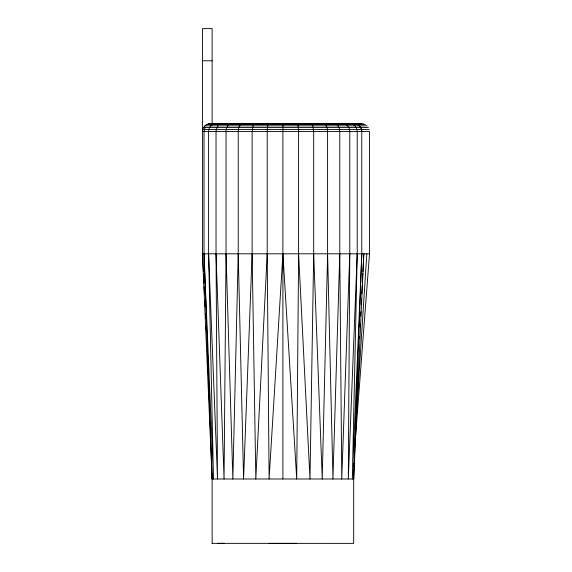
<?xml version="1.0" encoding="UTF-8"?>
<svg xmlns="http://www.w3.org/2000/svg" width="572" height="572" viewBox="0 0 572 572"><rect width="100%" height="100%" fill="white"/><g stroke="black" fill="none" stroke-linecap="round" stroke-linejoin="round"><path stroke-width="0.86" d="M341.32 123.781C345.981 122.336 349.978 127.156 349.778 131.546L349.778 253.796L348.298 479L357.214 253.796L357.214 131.546C357.371 126.755 352.609 122.344 347.812 123.781M233.226 123.781C228.75 122.394 225.847 127.713 226.033 131.546L226.033 253.796L224.06 479L216.03 253.796L216.03 131.546L216.259 129.465L218.003 125.861M296.611 123.781L297.426 123.781L298.134 125.861L298.598 131.546L298.598 253.796L296.711 479L282.904 253.796L269.097 479L267.217 253.796L267.217 131.546L267.675 125.861L268.382 123.781L269.197 123.781M309.795 123.781L311.39 123.781L312.777 125.861L313.685 131.546L313.685 253.796L309.988 479L298.598 253.796M353.782 466.037L353.825 463.363M357.214 253.796L352.323 479L361.79 253.796L361.79 131.546C361.897 126.512 356.685 122.365 351.809 123.781M243.872 123.781L242.714 123.502C239.153 124.11 238.317 128.514 238.224 131.546L238.224 253.796L232.861 479L226.033 253.796M321.936 123.781L323.101 123.502C326.662 124.11 327.491 128.514 327.592 131.546L327.592 253.796L322.229 479L313.685 253.796M332.582 123.781C337.058 122.394 339.968 127.713 339.775 131.546L339.775 253.796L332.954 479L327.592 253.796M349.778 253.796L341.756 479L339.775 253.796M212.126 123.716L212.126 28.6L202.481 28.6L202.481 253.796L212.126 479L353.682 479L361.79 253.796M256.02 123.781L254.418 123.781L253.031 125.861L252.13 131.546L252.13 253.796L243.586 479L238.224 253.796M353.682 479L363.821 253.796L362.913 271.6M267.217 253.796L255.82 479L252.13 253.796M359.502 338.359L359.595 336.579M360.095 326.791L360.231 324.117M360.639 316.109L360.868 311.654M361.232 304.533L361.504 299.192M361.776 293.851L362.183 285.843M362.369 282.282L362.82 273.38M355.477 430.044L355.763 425.589M356.049 421.142L366.816 253.796M354.912 439.832L355.026 438.052M354.905 445.173L369.519 253.796L369.519 131.546L202.481 131.546C202.452 127.241 206.213 123.48 210.525 123.502L361.425 123.502M205.083 127.527L204.025 131.546L204.025 253.796L212.126 479M219.391 124.582L222.751 123.502L224.489 123.781M207.986 124.582L209.895 123.781M351.866 123.781C356.749 122.365 362.026 126.476 361.926 131.546M352.302 123.781L356.442 123.781M224.06 543.343L217.517 543.343M269.097 543.379L296.718 543.379M202.481 60.768L212.126 60.768M208.437 123.781L363.506 123.781M206.499 124.582L365.451 124.582M204.833 125.861L367.124 125.861M203.553 127.527L368.404 127.527M202.753 129.465L369.212 129.465M369.519 253.796L202.481 253.796L203.346 271.6M212.126 543.343L353.682 543.379L353.682 476.719M210.525 123.502L212.605 123.781M211.947 123.502L214 123.781M217.996 123.781C213.206 122.344 208.444 126.755 208.601 131.546L208.601 253.796L213.492 479L204.025 253.796M203.439 273.38L203.918 283.176M204.09 286.736L204.483 294.744M204.783 300.972L205.048 306.313M205.391 313.435L205.655 318.776M206.049 326.791L206.22 330.351M208.601 253.796L217.517 479L216.03 253.796M282.904 123.502L282.904 479M212.126 474.052L212.133 543.379"/></g></svg>
